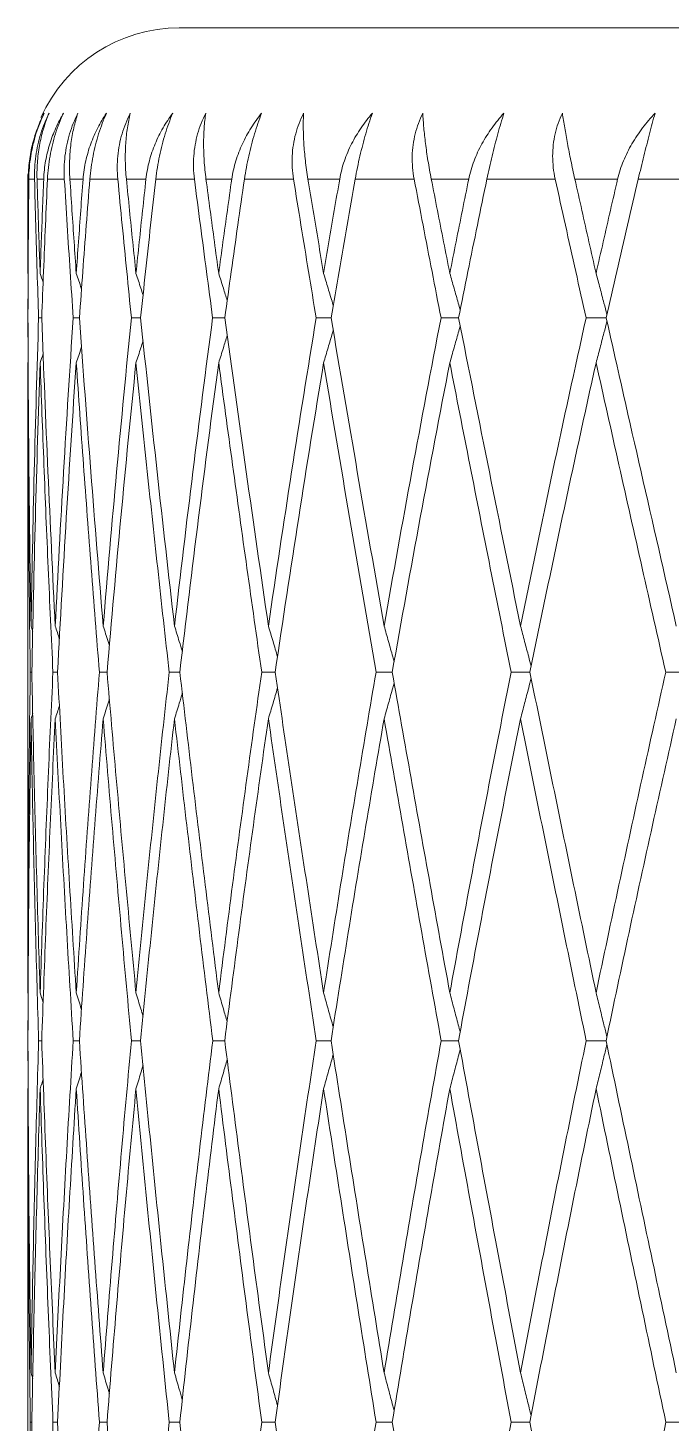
# Model space of a CAD drawing. Extents: x 1661 to 2451, y 0 to 579.
# Drawn here: x 1873.1 to 1877.35, y 461.54 to 470.76 of the extents above; entities that cross this region are included whole.
import ezdxf

# ---------------------------------------------------------------- set-up
doc = ezdxf.new("R2010")
doc.units = 0
doc.header["$LTSCALE"] = 10
doc.header["$MEASUREMENT"] = 0
doc.layers.add('2', color=7, linetype='CONTINUOUS', true_color=0xffffff)

msp = doc.modelspace()

# ---------------------------------------------------------------- linework, layer by layer
at = {"layer": '2', "color": 7, "linetype": 'Continuous', "lineweight": 18}
for p, q in [((1906.0954, 470.7637), (1874.0954, 470.7637)), ((1873.0954, 469.7637), (1873.0954, 469.1814)), ((1873.0954, 469.1402), (1873.0954, 469.1814)), ((1873.0972, 469.1351), (1873.0954, 469.1402)), ((1873.0954, 468.5483), (1873.0974, 468.554)), ((1873.0954, 468.5066), (1873.0954, 464.4258)), ((1873.0954, 464.4258), (1873.0954, 464.3812)), ((1873.0954, 464.3812), (1873.0978, 464.3737)), ((1873.0978, 463.7541), (1873.0954, 463.7467)), ((1873.0954, 463.7018), (1873.0954, 459.3188))]:
    msp.add_line(p, q, dxfattribs=at)
at = {"layer": '2', "color": 7, "linetype": 'Continuous', "lineweight": 13}
for p, q in [((1873.1015, 469.7637), (1873.1392, 469.7637)), ((1873.2246, 469.7637), (1873.3362, 469.7637)), ((1873.5053, 469.7637), (1873.6897, 469.7637)), ((1873.941, 469.7637), (1874.1964, 469.7637)), ((1874.5276, 469.7637), (1874.8517, 469.7637)), ((1875.2596, 469.7637), (1875.6494, 469.7637)), ((1876.1302, 469.7637), (1876.582, 469.7637)), ((1877.1313, 469.7637), (1877.6409, 469.7637))]:
    msp.add_line(p, q, dxfattribs=at)
at = {"layer": '2', "color": 7, "linetype": 'Continuous', "lineweight": 18}
for start, end in [(90, 156.00657), (177.88779, 180)]:
    msp.add_arc((1874.0954, 469.7637), 1, start, end, dxfattribs=at)
for points, knots in [([(1873.0971, 469.7637), (1873.0974, 469.8051), (1873.1002, 469.8452), (1873.1102, 469.9228), (1873.1175, 469.9605), (1873.1314, 470.0153), (1873.1365, 470.0333), (1873.1476, 470.0685), (1873.1536, 470.0857), (1873.1727, 470.1363), (1873.1871, 470.1686), (1873.203, 470.1996)], [0, 0, 0, 0, 0.25, 0.25, 0.5, 0.5, 0.625, 0.625, 0.75, 0.75, 1, 1, 1, 1]), ([(1873.2353, 470.1996), (1873.2221, 470.1685), (1873.2104, 470.1363), (1873.19, 470.0693), (1873.1813, 470.0346), (1873.1674, 469.9622), (1873.1621, 469.9245), (1873.1556, 469.8457), (1873.1545, 469.8052), (1873.1558, 469.7637)], [0, 0, 0, 0, 0.25, 0.25, 0.5, 0.5, 0.75, 0.75, 1, 1, 1, 1]), ([(1873.1998, 469.7637), (1873.2014, 469.8051), (1873.2059, 469.8452), (1873.2196, 469.9228), (1873.2288, 469.9605), (1873.2459, 470.0153), (1873.2521, 470.0333), (1873.2655, 470.0685), (1873.2726, 470.0857), (1873.2953, 470.1363), (1873.3121, 470.1686), (1873.3304, 470.1996)], [0, 0, 0, 0, 0.25, 0.25, 0.5, 0.5, 0.625, 0.625, 0.75, 0.75, 1, 1, 1, 1]), ([(1873.426, 470.1996), (1873.4156, 470.1685), (1873.4066, 470.1363), (1873.3912, 470.0693), (1873.385, 470.0346), (1873.3755, 469.9622), (1873.3724, 469.9245), (1873.3698, 469.8457), (1873.3704, 469.8052), (1873.3731, 469.7637)], [0, 0, 0, 0, 0.25, 0.25, 0.5, 0.5, 0.75, 0.75, 1, 1, 1, 1]), ([(1873.4602, 469.7637), (1873.4633, 469.8051), (1873.4694, 469.8452), (1873.4866, 469.9228), (1873.4977, 469.9605), (1873.5178, 470.0153), (1873.5251, 470.0333), (1873.5405, 470.0685), (1873.5488, 470.0857), (1873.5747, 470.1363), (1873.5938, 470.1686), (1873.6145, 470.1996)], [0, 0, 0, 0, 0.25, 0.25, 0.5, 0.5, 0.625, 0.625, 0.75, 0.75, 1, 1, 1, 1]), ([(1873.7724, 470.1996), (1873.7649, 470.1685), (1873.7586, 470.1363), (1873.7485, 470.0693), (1873.7447, 470.0346), (1873.7399, 469.9622), (1873.7389, 469.9245), (1873.7402, 469.8457), (1873.7425, 469.8052), (1873.7466, 469.7637)], [0, 0, 0, 0, 0.25, 0.25, 0.5, 0.5, 0.75, 0.75, 1, 1, 1, 1]), ([(1873.8761, 469.7637), (1873.8806, 469.8051), (1873.8882, 469.8452), (1873.9088, 469.9228), (1873.9217, 469.9605), (1873.9446, 470.0153), (1873.9528, 470.0333), (1873.9703, 470.0685), (1873.9795, 470.0857), (1874.0085, 470.1363), (1874.0297, 470.1686), (1874.0526, 470.1996)], [0, 0, 0, 0, 0.25, 0.25, 0.5, 0.5, 0.625, 0.625, 0.75, 0.75, 1, 1, 1, 1]), ([(1874.2713, 470.1996), (1874.2668, 470.1685), (1874.2633, 470.1363), (1874.2585, 470.0693), (1874.2572, 470.0346), (1874.2571, 469.9622), (1874.2582, 469.9245), (1874.2633, 469.8457), (1874.2673, 469.8052), (1874.2728, 469.7637)], [0, 0, 0, 0, 0.25, 0.25, 0.5, 0.5, 0.75, 0.75, 1, 1, 1, 1]), ([(1874.4434, 469.7637), (1874.4493, 469.8051), (1874.4585, 469.8452), (1874.4822, 469.9228), (1874.4967, 469.9605), (1874.5223, 470.0153), (1874.5314, 470.0333), (1874.5507, 470.0685), (1874.5608, 470.0857), (1874.5926, 470.1363), (1874.6157, 470.1686), (1874.6405, 470.1996)], [0, 0, 0, 0, 0.25, 0.25, 0.5, 0.5, 0.625, 0.625, 0.75, 0.75, 1, 1, 1, 1]), ([(1874.918, 470.1996), (1874.9165, 470.1685), (1874.9159, 470.1363), (1874.9165, 470.0693), (1874.9177, 470.0346), (1874.9222, 469.9622), (1874.9255, 469.9245), (1874.9344, 469.8457), (1874.94, 469.8052), (1874.9469, 469.7637)], [0, 0, 0, 0, 0.25, 0.25, 0.5, 0.5, 0.75, 0.75, 1, 1, 1, 1]), ([(1875.157, 469.7637), (1875.1643, 469.8051), (1875.1748, 469.8452), (1875.2014, 469.9228), (1875.2175, 469.9605), (1875.2454, 470.0153), (1875.2554, 470.0333), (1875.2763, 470.0685), (1875.2872, 470.0857), (1875.3215, 470.1363), (1875.3463, 470.1686), (1875.3729, 470.1996)], [0, 0, 0, 0, 0.25, 0.25, 0.5, 0.5, 0.625, 0.625, 0.75, 0.75, 1, 1, 1, 1]), ([(1875.7065, 470.1996), (1875.708, 470.1685), (1875.7103, 470.1363), (1875.7162, 470.0693), (1875.72, 470.0346), (1875.7291, 469.9622), (1875.7344, 469.9245), (1875.7471, 469.8457), (1875.7543, 469.8052), (1875.7625, 469.7637)], [0, 0, 0, 0, 0.25, 0.25, 0.5, 0.5, 0.75, 0.75, 1, 1, 1, 1]), ([(1876.0102, 469.7637), (1876.0187, 469.8051), (1876.0305, 469.8452), (1876.0598, 469.9228), (1876.0773, 469.9605), (1876.1073, 470.0153), (1876.118, 470.0333), (1876.1403, 470.0685), (1876.152, 470.0857), (1876.1885, 470.1363), (1876.2147, 470.1686), (1876.2427, 470.1996)], [0, 0, 0, 0, 0.25, 0.25, 0.5, 0.5, 0.625, 0.625, 0.75, 0.75, 1, 1, 1, 1]), ([(1876.6294, 470.1996), (1876.634, 470.1685), (1876.6391, 470.1363), (1876.6503, 470.0693), (1876.6565, 470.0346), (1876.6702, 469.9622), (1876.6776, 469.9245), (1876.6939, 469.8457), (1876.7026, 469.8052), (1876.7119, 469.7637)], [0, 0, 0, 0, 0.25, 0.25, 0.5, 0.5, 0.75, 0.75, 1, 1, 1, 1]), ([(1876.9949, 469.7637), (1877.0046, 469.8051), (1877.0176, 469.8452), (1877.0493, 469.9228), (1877.068, 469.9605), (1877.0999, 470.0153), (1877.1112, 470.0333), (1877.1347, 470.0685), (1877.147, 470.0857), (1877.1853, 470.1363), (1877.2128, 470.1686), (1877.242, 470.1996)], [0, 0, 0, 0, 0.25, 0.25, 0.5, 0.5, 0.625, 0.625, 0.75, 0.75, 1, 1, 1, 1]), ([(1873.4501, 469.0359), (1873.4494, 469.0379), (1873.4378, 469.0727), (1873.4262, 469.1075), (1873.4152, 469.1402)], [0, 0, 0, 0, 0.057798, 1, 1, 1, 1]), ([(1873.8569, 468.9962), (1873.8519, 469.0114), (1873.8363, 469.0595), (1873.8206, 469.1075), (1873.8099, 469.1402)], [0, 0, 0, 0, 0.317638, 1, 1, 1, 1]), ([(1874.4134, 468.9604), (1874.4048, 468.9876), (1874.386, 469.0476), (1874.3671, 469.1075), (1874.3568, 469.1402)], [0, 0, 0, 0, 0.453077, 1, 1, 1, 1]), ([(1875.1145, 468.9277), (1875.113, 468.933), (1875.1016, 468.9711), (1875.0803, 469.042), (1875.0606, 469.1075), (1875.0506, 469.1402)], [0, 0, 0, 0, 0.074414, 0.537207, 1, 1, 1, 1]), ([(1875.9541, 468.897), (1875.9497, 468.9125), (1875.9361, 468.9609), (1875.9131, 469.042), (1875.8944, 469.1075), (1875.8851, 469.1402)], [0, 0, 0, 0, 0.190876, 0.595438, 1, 1, 1, 1]), ([(1876.9242, 468.8677), (1876.9176, 468.893), (1876.9024, 468.9511), (1876.8784, 469.042), (1876.861, 469.1075), (1876.8523, 469.1402)], [0, 0, 0, 0, 0.277669, 0.638834, 1, 1, 1, 1]), ([(1873.395, 468.8449), (1873.4082, 468.8449), (1873.4218, 468.8449), (1873.4355, 468.8449), (1873.436, 468.8449)], [0, 0, 0, 0, 0.964, 1, 1, 1, 1]), ([(1873.7798, 468.8449), (1873.7938, 468.8449), (1873.8141, 468.8449), (1873.8344, 468.8449), (1873.8406, 468.8449)], [0, 0, 0, 0, 0.690441, 1, 1, 1, 1]), ([(1874.317, 468.8449), (1874.3317, 468.8449), (1874.3584, 468.8449), (1874.3851, 468.8449), (1874.3971, 468.8449)], [0, 0, 0, 0, 0.550779, 1, 1, 1, 1]), ([(1875.0016, 468.8449), (1875.0169, 468.8449), (1875.0475, 468.8449), (1875.0804, 468.8449), (1875.098, 468.8449), (1875.1003, 468.8449)], [0, 0, 0, 0, 0.46471, 0.929419, 1, 1, 1, 1]), ([(1875.8272, 468.8449), (1875.8429, 468.8449), (1875.8744, 468.8449), (1875.9132, 468.8449), (1875.9362, 468.8449), (1875.9436, 468.8449)], [0, 0, 0, 0, 0.40543, 0.81086, 1, 1, 1, 1]), ([(1876.7861, 468.8449), (1876.8021, 468.8449), (1876.8342, 468.8449), (1876.8785, 468.8449), (1876.9067, 468.8449), (1876.919, 468.8449)], [0, 0, 0, 0, 0.361406, 0.722811, 1, 1, 1, 1]), ([(1876.9242, 468.8219), (1876.9176, 468.7966), (1876.9024, 468.7385), (1876.8784, 468.6473), (1876.861, 468.5813), (1876.8523, 468.5483)], [0, 0, 0, 0, 0.277266, 0.638633, 1, 1, 1, 1]), ([(1874.4133, 468.7288), (1874.4048, 468.7017), (1874.386, 468.6415), (1874.3671, 468.5813), (1874.3568, 468.5483)], [0, 0, 0, 0, 0.45215, 1, 1, 1, 1]), ([(1875.1144, 468.7617), (1875.1129, 468.7565), (1875.1015, 468.7184), (1875.0803, 468.6473), (1875.0606, 468.5813), (1875.0507, 468.5483)], [0, 0, 0, 0, 0.073008, 0.536504, 1, 1, 1, 1]), ([(1875.954, 468.7925), (1875.9497, 468.777), (1875.9361, 468.7286), (1875.9131, 468.6473), (1875.8944, 468.5813), (1875.8851, 468.5483)], [0, 0, 0, 0, 0.189987, 0.594993, 1, 1, 1, 1]), ([(1873.45, 468.6533), (1873.4494, 468.6512), (1873.4378, 468.6163), (1873.4262, 468.5813), (1873.4152, 468.5483)], [0, 0, 0, 0, 0.057336, 1, 1, 1, 1]), ([(1873.8568, 468.6931), (1873.8519, 468.6778), (1873.8363, 468.6296), (1873.8206, 468.5813), (1873.8099, 468.5483)], [0, 0, 0, 0, 0.316701, 1, 1, 1, 1]), ([(1873.6345, 466.6782), (1873.6316, 466.6873), (1873.6179, 466.7304), (1873.6041, 466.7735), (1873.5933, 466.8074)], [0, 0, 0, 0, 0.211423, 1, 1, 1, 1]), ([(1874.1166, 466.6394), (1874.1098, 466.6614), (1874.0925, 466.7175), (1874.0751, 466.7735), (1874.0646, 466.8074)], [0, 0, 0, 0, 0.393456, 1, 1, 1, 1]), ([(1874.7461, 466.6041), (1874.7361, 466.638), (1874.716, 466.7058), (1874.6958, 466.7735), (1874.6857, 466.8074)], [0, 0, 0, 0, 0.498429, 1, 1, 1, 1]), ([(1875.5173, 466.5714), (1875.5143, 466.5821), (1875.5018, 466.6269), (1875.4796, 466.7056), (1875.4604, 466.7735), (1875.4508, 466.8074)], [0, 0, 0, 0, 0.135445, 0.567722, 1, 1, 1, 1]), ([(1876.4232, 466.5405), (1876.4177, 466.5615), (1876.4032, 466.6166), (1876.3797, 466.7056), (1876.3617, 466.7735), (1876.3526, 466.8074)], [0, 0, 0, 0, 0.235391, 0.617696, 1, 1, 1, 1]), ([(1873.5682, 466.5012), (1873.5818, 466.5012), (1873.5987, 466.5012), (1873.6156, 466.5012), (1873.6189, 466.5012)], [0, 0, 0, 0, 0.803268, 1, 1, 1, 1]), ([(1874.1, 466.5012), (1874.091, 466.5012), (1874.0676, 466.5012), (1874.0442, 466.5012), (1874.0298, 466.5012)], [0, 0, 0, 0, 0.387008, 1, 1, 1, 1]), ([(1874.6414, 466.5012), (1874.6564, 466.5012), (1874.6862, 466.5012), (1874.7158, 466.5012), (1874.7305, 466.5012)], [0, 0, 0, 0, 0.504896, 1, 1, 1, 1]), ([(1875.5046, 466.5012), (1875.4999, 466.5012), (1875.4797, 466.5012), (1875.444, 466.5012), (1875.413, 466.5012), (1875.3975, 466.5012)], [0, 0, 0, 0, 0.132119, 0.56606, 1, 1, 1, 1]), ([(1875.5172, 466.4305), (1875.5142, 466.4199), (1875.5017, 466.3752), (1875.4796, 466.2963), (1875.4604, 466.2279), (1875.4508, 466.1937)], [0, 0, 0, 0, 0.133952, 0.566976, 1, 1, 1, 1]), ([(1876.2908, 466.5012), (1876.3067, 466.5012), (1876.3384, 466.5012), (1876.3798, 466.5012), (1876.4053, 466.5012), (1876.415, 466.5012)], [0, 0, 0, 0, 0.383024, 0.766047, 1, 1, 1, 1]), ([(1876.3526, 466.1937), (1876.3617, 466.2279), (1876.3797, 466.2963), (1876.4032, 466.3856), (1876.4176, 466.4407), (1876.4231, 466.4616)], [0, 0, 0, 0, 0.382689, 0.765377, 1, 1, 1, 1]), ([(1877.4531, 466.5012), (1877.4386, 466.5012), (1877.408, 466.5012), (1877.3613, 466.5012), (1877.3292, 466.5012), (1877.3131, 466.5012)], [0, 0, 0, 0, 0.311839, 0.65592, 1, 1, 1, 1]), ([(1873.5933, 466.1937), (1873.6041, 466.2279), (1873.6179, 466.2713), (1873.6316, 466.3147), (1873.6345, 466.3239)], [0, 0, 0, 0, 0.788286, 1, 1, 1, 1]), ([(1874.1165, 466.3624), (1874.1097, 466.3404), (1874.0925, 466.2842), (1874.0752, 466.2279), (1874.0646, 466.1937)], [0, 0, 0, 0, 0.3919, 1, 1, 1, 1]), ([(1874.6857, 466.1937), (1874.6958, 466.2279), (1874.716, 466.296), (1874.736, 466.364), (1874.746, 466.3978)], [0, 0, 0, 0, 0.502541, 1, 1, 1, 1]), ([(1873.4502, 464.2689), (1873.4495, 464.2712), (1873.4378, 464.3087), (1873.4262, 464.3461), (1873.4152, 464.3812)], [0, 0, 0, 0, 0.061861, 1, 1, 1, 1]), ([(1873.8099, 464.3812), (1873.8206, 464.3461), (1873.8362, 464.2948), (1873.8518, 464.2434), (1873.8567, 464.2271)], [0, 0, 0, 0, 0.684067, 1, 1, 1, 1]), ([(1874.4132, 464.1888), (1874.4047, 464.2179), (1874.386, 464.282), (1874.3671, 464.3461), (1874.3568, 464.3812)], [0, 0, 0, 0, 0.451965, 1, 1, 1, 1]), ([(1875.0506, 464.3812), (1875.0605, 464.3461), (1875.0803, 464.2759), (1875.1015, 464.2002), (1875.1128, 464.1596), (1875.1142, 464.1543)], [0, 0, 0, 0, 0.464789, 0.929579, 1, 1, 1, 1]), ([(1875.9538, 464.1214), (1875.9495, 464.1377), (1875.936, 464.1893), (1875.9131, 464.2759), (1875.8944, 464.3461), (1875.8851, 464.3812)], [0, 0, 0, 0, 0.187875, 0.593937, 1, 1, 1, 1]), ([(1876.8523, 464.3812), (1876.861, 464.3461), (1876.8784, 464.2759), (1876.9022, 464.1789), (1876.9174, 464.117), (1876.9239, 464.0903)], [0, 0, 0, 0, 0.362707, 0.725413, 1, 1, 1, 1]), ([(1873.4358, 464.0645), (1873.4354, 464.0645), (1873.4219, 464.0645), (1873.4083, 464.0645), (1873.3952, 464.0645)], [0, 0, 0, 0, 0.029292, 1, 1, 1, 1]), ([(1873.7801, 464.0645), (1873.794, 464.0645), (1873.8141, 464.0645), (1873.8342, 464.0645), (1873.8404, 464.0645)], [0, 0, 0, 0, 0.694894, 1, 1, 1, 1]), ([(1874.3968, 464.0645), (1874.385, 464.0645), (1874.3585, 464.0645), (1874.332, 464.0645), (1874.3173, 464.0645)], [0, 0, 0, 0, 0.445913, 1, 1, 1, 1]), ([(1875.002, 464.0645), (1875.0173, 464.0645), (1875.0477, 464.0645), (1875.0804, 464.0645), (1875.0977, 464.0645), (1875.0999, 464.0645)], [0, 0, 0, 0, 0.467293, 0.934586, 1, 1, 1, 1]), ([(1875.943, 464.0645), (1875.9359, 464.0645), (1875.9132, 464.0645), (1875.8747, 464.0645), (1875.8434, 464.0645), (1875.8277, 464.0645)], [0, 0, 0, 0, 0.18494, 0.59247, 1, 1, 1, 1]), ([(1876.7866, 464.0645), (1876.8026, 464.0645), (1876.8345, 464.0645), (1876.8784, 464.0645), (1876.9064, 464.0645), (1876.9184, 464.0645)], [0, 0, 0, 0, 0.363134, 0.726267, 1, 1, 1, 1]), ([(1876.8523, 463.7467), (1876.861, 463.7821), (1876.8784, 463.8528), (1876.9023, 463.9501), (1876.9174, 464.012), (1876.9239, 464.0387)], [0, 0, 0, 0, 0.36296, 0.725919, 1, 1, 1, 1]), ([(1874.413, 463.9394), (1874.4046, 463.9105), (1874.3859, 463.8464), (1874.3671, 463.7821), (1874.3568, 463.7467)], [0, 0, 0, 0, 0.449703, 1, 1, 1, 1]), ([(1875.0506, 463.7467), (1875.0606, 463.7821), (1875.0803, 463.8528), (1875.1015, 463.9287), (1875.1127, 463.9691), (1875.1141, 463.9743)], [0, 0, 0, 0, 0.465733, 0.931465, 1, 1, 1, 1]), ([(1875.9537, 464.0072), (1875.9494, 463.9911), (1875.936, 463.9396), (1875.9131, 463.8528), (1875.8944, 463.7821), (1875.8851, 463.7467)], [0, 0, 0, 0, 0.186263, 0.593131, 1, 1, 1, 1]), ([(1873.45, 463.8591), (1873.4494, 463.857), (1873.4378, 463.8196), (1873.4262, 463.7821), (1873.4152, 463.7467)], [0, 0, 0, 0, 0.055919, 1, 1, 1, 1]), ([(1873.8099, 463.7467), (1873.8206, 463.7821), (1873.8362, 463.8337), (1873.8518, 463.8852), (1873.8567, 463.9014)], [0, 0, 0, 0, 0.685806, 1, 1, 1, 1]), ([(1873.5933, 461.8672), (1873.6041, 461.831), (1873.6179, 461.7851), (1873.6316, 461.7391), (1873.6345, 461.7293)], [0, 0, 0, 0, 0.78808, 1, 1, 1, 1]), ([(1874.0646, 461.8672), (1874.0751, 461.831), (1874.0924, 461.7716), (1874.1096, 461.7121), (1874.1164, 461.6888)], [0, 0, 0, 0, 0.609246, 1, 1, 1, 1]), ([(1874.6857, 461.8672), (1874.6958, 461.831), (1874.7159, 461.7591), (1874.736, 461.687), (1874.7459, 461.6511)], [0, 0, 0, 0, 0.503181, 1, 1, 1, 1]), ([(1875.4508, 461.8672), (1875.4604, 461.831), (1875.4796, 461.7586), (1875.5017, 461.6751), (1875.5141, 461.6277), (1875.517, 461.6167)], [0, 0, 0, 0, 0.434073, 0.868145, 1, 1, 1, 1]), ([(1876.3526, 461.8672), (1876.3617, 461.831), (1876.3797, 461.7586), (1876.4031, 461.6641), (1876.4175, 461.6057), (1876.4229, 461.5837)], [0, 0, 0, 0, 0.383665, 0.767331, 1, 1, 1, 1]), ([(1873.6187, 461.5407), (1873.6155, 461.5407), (1873.5987, 461.5407), (1873.582, 461.5407), (1873.5684, 461.5407)], [0, 0, 0, 0, 0.192198, 1, 1, 1, 1]), ([(1874.03, 461.5407), (1874.0444, 461.5407), (1874.0676, 461.5407), (1874.0909, 461.5407), (1874.0998, 461.5407)], [0, 0, 0, 0, 0.61625, 1, 1, 1, 1]), ([(1874.7302, 461.5407), (1874.7157, 461.5407), (1874.6862, 461.5407), (1874.6567, 461.5407), (1874.6418, 461.5407)], [0, 0, 0, 0, 0.49274, 1, 1, 1, 1]), ([(1875.3978, 461.5407), (1875.4133, 461.5407), (1875.4442, 461.5407), (1875.4797, 461.5407), (1875.4997, 461.5407), (1875.5042, 461.5407)], [0, 0, 0, 0, 0.435821, 0.871641, 1, 1, 1, 1]), ([(1876.4145, 461.5407), (1876.4051, 461.5407), (1876.3798, 461.5407), (1876.3387, 461.5407), (1876.307, 461.5407), (1876.2912, 461.5407)], [0, 0, 0, 0, 0.230887, 0.615443, 1, 1, 1, 1])]:
    msp.add_open_spline(points, degree=3, knots=knots, dxfattribs=at)
for points in [[(1873.203, 470.1996), (1873.1819, 470.1557), (1873.1456, 470.064), (1873.1108, 469.9171), (1873.102, 469.8151), (1873.1015, 469.7637)], [(1873.1392, 469.7637), (1873.1379, 469.8151), (1873.1438, 469.9172), (1873.1769, 470.064), (1873.2136, 470.1557), (1873.2353, 470.1996)], [(1873.3304, 470.1996), (1873.3102, 470.1557), (1873.2747, 470.064), (1873.2384, 469.9171), (1873.2269, 469.8151), (1873.2246, 469.7637)], [(1873.3362, 469.7637), (1873.333, 469.8151), (1873.3361, 469.9172), (1873.3671, 470.064), (1873.4039, 470.1557), (1873.426, 470.1996)], [(1873.6145, 470.1996), (1873.5953, 470.1557), (1873.5608, 470.064), (1873.5235, 469.9171), (1873.5094, 469.8151), (1873.5053, 469.7637)], [(1873.6897, 469.7637), (1873.6847, 469.8151), (1873.6849, 469.9172), (1873.7136, 470.064), (1873.7501, 470.1557), (1873.7724, 470.1996)], [(1874.0526, 470.1996), (1874.0345, 470.1557), (1874.0015, 470.064), (1873.9634, 469.9171), (1873.9468, 469.8151), (1873.941, 469.7637)], [(1874.1964, 469.7637), (1874.1898, 469.8151), (1874.1871, 469.9172), (1874.2131, 470.064), (1874.249, 470.1557), (1874.2713, 470.1996)], [(1874.6405, 470.1996), (1874.6238, 470.1557), (1874.5925, 470.064), (1874.554, 469.9171), (1874.5351, 469.8151), (1874.5276, 469.7637)], [(1874.8517, 469.7637), (1874.8434, 469.8151), (1874.8378, 469.9172), (1874.861, 470.064), (1874.896, 470.1557), (1874.918, 470.1996)], [(1875.3729, 470.1996), (1875.3576, 470.1557), (1875.3283, 470.064), (1875.2898, 469.9171), (1875.2687, 469.8151), (1875.2596, 469.7637)], [(1875.6494, 469.7637), (1875.6395, 469.8151), (1875.6311, 469.9172), (1875.6512, 470.064), (1875.6849, 470.1557), (1875.7065, 470.1996)], [(1876.2427, 470.1996), (1876.2291, 470.1557), (1876.2021, 470.064), (1876.164, 469.9171), (1876.1409, 469.8151), (1876.1302, 469.7637)], [(1876.582, 469.7637), (1876.5706, 469.8151), (1876.5595, 469.9172), (1876.5763, 470.064), (1876.6085, 470.1557), (1876.6294, 470.1996)], [(1877.242, 470.1996), (1877.2301, 470.1557), (1877.2057, 470.064), (1877.1682, 469.9171), (1877.1434, 469.8151), (1877.1313, 469.7637)], [(1873.0954, 469.1402), (1873.0955, 469.2098), (1873.0956, 469.3488), (1873.0962, 469.5566), (1873.0968, 469.6947), (1873.0971, 469.7637)], [(1873.0959, 468.8449), (1873.0961, 468.9477), (1873.0969, 469.1528), (1873.0988, 469.4591), (1873.1005, 469.6623), (1873.1015, 469.7637)], [(1873.1663, 468.8449), (1873.1629, 468.9477), (1873.1564, 469.1528), (1873.1474, 469.4591), (1873.1419, 469.6623), (1873.1392, 469.7637)], [(1873.1763, 469.1402), (1873.1738, 469.2098), (1873.1691, 469.3488), (1873.1622, 469.5566), (1873.1579, 469.6947), (1873.1558, 469.7637)], [(1873.1763, 469.1402), (1873.1787, 469.2098), (1873.1837, 469.3488), (1873.1915, 469.5566), (1873.197, 469.6947), (1873.1998, 469.7637)], [(1873.1869, 468.8449), (1873.1908, 468.9477), (1873.1986, 469.1528), (1873.2112, 469.4591), (1873.22, 469.6623), (1873.2246, 469.7637)], [(1873.395, 468.8449), (1873.3882, 468.9477), (1873.3746, 469.1528), (1873.355, 469.4591), (1873.3424, 469.6623), (1873.3362, 469.7637)], [(1873.4152, 469.1402), (1873.4103, 469.2098), (1873.4008, 469.3488), (1873.3867, 469.5566), (1873.3776, 469.6947), (1873.3731, 469.7637)], [(1873.4152, 469.1402), (1873.42, 469.2098), (1873.4298, 469.3488), (1873.4448, 469.5566), (1873.455, 469.6947), (1873.4602, 469.7637)], [(1873.436, 468.8449), (1873.4433, 468.9477), (1873.4582, 469.1528), (1873.4813, 469.4591), (1873.4972, 469.6623), (1873.5053, 469.7637)], [(1873.7798, 468.8449), (1873.7695, 468.9477), (1873.749, 469.1528), (1873.7189, 469.4591), (1873.6993, 469.6623), (1873.6897, 469.7637)], [(1873.8099, 469.1402), (1873.8027, 469.2098), (1873.7884, 469.3488), (1873.7673, 469.5566), (1873.7535, 469.6947), (1873.7466, 469.7637)], [(1873.8099, 469.1402), (1873.8171, 469.2098), (1873.8316, 469.3488), (1873.8536, 469.5566), (1873.8685, 469.6947), (1873.8761, 469.7637)], [(1873.8406, 468.8449), (1873.8514, 468.9477), (1873.8732, 469.1528), (1873.9067, 469.4591), (1873.9294, 469.6623), (1873.941, 469.7637)], [(1874.317, 468.8449), (1874.3033, 468.9477), (1874.2761, 469.1528), (1874.2359, 469.4591), (1874.2095, 469.6623), (1874.1964, 469.7637)], [(1874.3568, 469.1402), (1874.3473, 469.2098), (1874.3285, 469.3488), (1874.3005, 469.5566), (1874.282, 469.6947), (1874.2728, 469.7637)], [(1874.3568, 469.1402), (1874.3662, 469.2098), (1874.3853, 469.3488), (1874.4142, 469.5566), (1874.4336, 469.6947), (1874.4434, 469.7637)], [(1874.3971, 468.8449), (1874.4113, 468.9477), (1874.4398, 469.1528), (1874.4832, 469.4591), (1874.5127, 469.6623), (1874.5276, 469.7637)], [(1875.0016, 468.8449), (1874.9846, 468.9477), (1874.9509, 469.1528), (1874.901, 469.4591), (1874.8681, 469.6623), (1874.8517, 469.7637)], [(1875.0506, 469.1402), (1875.039, 469.2098), (1875.0158, 469.3488), (1874.9812, 469.5566), (1874.9583, 469.6947), (1874.9469, 469.7637)], [(1875.0506, 469.1402), (1875.0623, 469.2098), (1875.0857, 469.3488), (1875.1212, 469.5566), (1875.1451, 469.6947), (1875.157, 469.7637)], [(1875.1003, 468.8449), (1875.1176, 468.9477), (1875.1526, 469.1528), (1875.2057, 469.4591), (1875.2415, 469.6623), (1875.2596, 469.7637)], [(1875.8272, 468.8449), (1875.8072, 468.9477), (1875.7673, 469.1528), (1875.708, 469.4591), (1875.6689, 469.6623), (1875.6494, 469.7637)], [(1875.8851, 469.1402), (1875.8713, 469.2098), (1875.8439, 469.3488), (1875.8031, 469.5566), (1875.776, 469.6947), (1875.7625, 469.7637)], [(1875.8851, 469.1402), (1875.8988, 469.2098), (1875.9264, 469.3488), (1875.9681, 469.5566), (1875.9961, 469.6947), (1876.0102, 469.7637)], [(1875.9435, 468.8449), (1875.9639, 468.9477), (1876.005, 469.1528), (1876.0672, 469.4591), (1876.1091, 469.6623), (1876.1302, 469.7637)], [(1876.7861, 468.8449), (1876.7632, 468.9477), (1876.7175, 469.1528), (1876.6495, 469.4591), (1876.6045, 469.6623), (1876.582, 469.7637)], [(1876.8523, 469.1402), (1876.8366, 469.2098), (1876.8052, 469.3488), (1876.7585, 469.5566), (1876.7274, 469.6947), (1876.7119, 469.7637)], [(1876.8523, 469.1402), (1876.868, 469.2098), (1876.8995, 469.3488), (1876.947, 469.5566), (1876.9789, 469.6947), (1876.9949, 469.7637)], [(1876.919, 468.8449), (1876.9423, 468.9477), (1876.989, 469.1528), (1877.0598, 469.4591), (1877.1074, 469.6623), (1877.1313, 469.7637)], [(1873.0957, 468.8449), (1873.0959, 468.9422), (1873.0962, 469.0393), (1873.0966, 469.1363)], [(1873.1963, 469.0814), (1873.1896, 469.101), (1873.183, 469.1206), (1873.1763, 469.1402)], [(1873.0966, 468.5531), (1873.0962, 468.6504), (1873.0959, 468.7476), (1873.0957, 468.8449)], [(1873.116, 466.8074), (1873.1045, 467.4879), (1873.0976, 468.1671), (1873.0959, 468.8449)], [(1873.116, 466.8074), (1873.1276, 467.4879), (1873.1442, 468.1671), (1873.1663, 468.8449)], [(1873.1663, 468.8449), (1873.1732, 468.8449), (1873.1801, 468.8449), (1873.1869, 468.8449)], [(1873.2761, 466.8074), (1873.2419, 467.4879), (1873.2121, 468.1671), (1873.1869, 468.8449)], [(1873.2761, 466.8074), (1873.3102, 467.4879), (1873.3497, 468.1671), (1873.395, 468.8449)], [(1873.5933, 466.8074), (1873.5368, 467.4879), (1873.4843, 468.1671), (1873.436, 468.8449)], [(1873.5933, 466.8074), (1873.6497, 467.4879), (1873.7117, 468.1671), (1873.7798, 468.8449)], [(1874.0646, 466.8074), (1873.9864, 467.4879), (1873.9116, 468.1671), (1873.8406, 468.8449)], [(1874.0646, 466.8074), (1874.1428, 467.4879), (1874.2267, 468.1671), (1874.317, 468.8449)], [(1874.6857, 466.8074), (1874.5865, 467.4879), (1874.4902, 468.1671), (1874.3971, 468.8449)], [(1874.6857, 466.8074), (1874.7849, 467.4879), (1874.89, 468.1671), (1875.0016, 468.8449)], [(1875.4508, 466.8074), (1875.3314, 467.4879), (1875.2145, 468.1671), (1875.1003, 468.8449)], [(1875.4508, 466.8074), (1875.5701, 467.4879), (1875.6953, 468.1671), (1875.8272, 468.8449)], [(1876.3526, 466.8074), (1876.2143, 467.4879), (1876.0779, 468.1671), (1875.9435, 468.8449)], [(1876.3526, 466.8074), (1876.4909, 467.4879), (1876.6352, 468.1671), (1876.7861, 468.8449)], [(1877.3829, 466.8074), (1877.2269, 467.4879), (1877.0722, 468.1671), (1876.919, 468.8449)], [(1873.0954, 468.5066), (1873.0954, 468.5205), (1873.0954, 468.5344), (1873.0954, 468.5483)], [(1873.0954, 468.5483), (1873.0955, 468.3242), (1873.0968, 467.8739), (1873.102, 467.1915), (1873.1077, 466.732), (1873.1112, 466.5012)], [(1873.1763, 468.5483), (1873.1526, 467.8672), (1873.1346, 467.1848), (1873.1215, 466.5012)], [(1873.1963, 468.6077), (1873.1897, 468.5879), (1873.183, 468.5681), (1873.1763, 468.5483)], [(1873.1763, 468.5483), (1873.1841, 468.3242), (1873.2007, 467.8739), (1873.229, 467.1915), (1873.25, 466.732), (1873.2611, 466.5012)], [(1873.4152, 468.5483), (1873.3683, 467.8672), (1873.3274, 467.1848), (1873.2917, 466.5012)], [(1873.5682, 466.5012), (1873.5496, 466.732), (1873.5135, 467.1915), (1873.4625, 467.8739), (1873.4306, 468.3242), (1873.4152, 468.5483)], [(1873.8099, 468.5483), (1873.7403, 467.8672), (1873.6768, 467.1848), (1873.6189, 466.5012)], [(1873.8099, 468.5483), (1873.8328, 468.3242), (1873.8796, 467.8739), (1873.9529, 467.1915), (1874.0038, 466.732), (1874.0298, 466.5012)], [(1874.3568, 468.5483), (1874.265, 467.8672), (1874.1796, 467.1848), (1874.1, 466.5012)], [(1874.6414, 466.5012), (1874.6084, 466.732), (1874.5432, 467.1915), (1874.4482, 467.8739), (1874.3869, 468.3242), (1874.3568, 468.5483)], [(1875.0506, 468.5483), (1874.9377, 467.8672), (1874.8311, 467.1848), (1874.7305, 466.5012)], [(1875.0506, 468.5483), (1875.1636, 467.8672), (1875.2793, 467.1848), (1875.3975, 466.5012)], [(1875.8851, 468.5483), (1875.7519, 467.8672), (1875.6253, 467.1848), (1875.5046, 466.5012)], [(1876.2908, 466.5012), (1876.2445, 466.732), (1876.1526, 467.1915), (1876.0173, 467.8739), (1875.9289, 468.3242), (1875.8851, 468.5483)], [(1876.8523, 468.5483), (1876.7001, 467.8672), (1876.5545, 467.1848), (1876.415, 466.5012)], [(1876.8523, 468.5483), (1876.9023, 468.3242), (1877.0032, 467.8739), (1877.1568, 467.1915), (1877.2607, 466.732), (1877.3131, 466.5012)], [(1873.1275, 466.7726), (1873.1237, 466.7842), (1873.1198, 466.7958), (1873.116, 466.8074)], [(1873.3039, 466.7219), (1873.2947, 466.7504), (1873.2854, 466.7789), (1873.2761, 466.8074)], [(1873.0954, 464.3812), (1873.0955, 464.6202), (1873.0968, 465.0958), (1873.102, 465.8025), (1873.1077, 466.269), (1873.1112, 466.5012)], [(1873.1112, 466.5012), (1873.1146, 466.5012), (1873.1181, 466.5012), (1873.1215, 466.5012)], [(1873.1215, 466.5012), (1873.126, 466.269), (1873.1359, 465.8025), (1873.1542, 465.0958), (1873.1685, 464.6202), (1873.1763, 464.3812)], [(1873.2611, 466.5012), (1873.25, 466.269), (1873.2289, 465.8025), (1873.2006, 465.0958), (1873.184, 464.6202), (1873.1763, 464.3812)], [(1873.2917, 466.5012), (1873.2815, 466.5012), (1873.2713, 466.5012), (1873.2611, 466.5012)], [(1873.4152, 464.3812), (1873.3998, 464.6202), (1873.3702, 465.0958), (1873.3291, 465.8025), (1873.3038, 466.269), (1873.2917, 466.5012)], [(1873.4152, 464.3812), (1873.4305, 464.6202), (1873.4623, 465.0958), (1873.5133, 465.8025), (1873.5496, 466.269), (1873.5682, 466.5012)], [(1873.6189, 466.5012), (1873.6385, 466.269), (1873.6789, 465.8025), (1873.7426, 465.0958), (1873.7871, 464.6202), (1873.8099, 464.3812)], [(1874.0298, 466.5012), (1874.0037, 466.269), (1873.9527, 465.8025), (1873.8794, 465.0958), (1873.8327, 464.6202), (1873.8099, 464.3812)], [(1874.3568, 464.3812), (1874.3267, 464.6202), (1874.2676, 465.0958), (1874.182, 465.8025), (1874.127, 466.269), (1874.1, 466.5012)], [(1874.3568, 464.3812), (1874.3868, 464.6202), (1874.4479, 465.0958), (1874.5429, 465.8025), (1874.6082, 466.269), (1874.6414, 466.5012)], [(1874.7305, 466.5012), (1874.7647, 466.269), (1874.8339, 465.8025), (1874.9406, 465.0958), (1875.0136, 464.6202), (1875.0506, 464.3812)], [(1875.3975, 466.5012), (1875.3574, 466.269), (1875.2783, 465.8025), (1875.1627, 465.0958), (1875.0877, 464.6202), (1875.0506, 464.3812)], [(1875.8851, 464.3812), (1875.8415, 464.6202), (1875.7551, 465.0958), (1875.6283, 465.8025), (1875.5455, 466.269), (1875.5046, 466.5012)], [(1875.8851, 464.3812), (1875.9287, 464.6202), (1876.0169, 465.0958), (1876.1522, 465.8025), (1876.2443, 466.269), (1876.2908, 466.5012)], [(1876.415, 466.5012), (1876.4623, 466.269), (1876.5578, 465.8025), (1876.7036, 465.0958), (1876.8024, 464.6202), (1876.8523, 464.3812)], [(1877.3131, 466.5012), (1877.2605, 466.269), (1877.1563, 465.8025), (1877.0027, 465.0958), (1876.9021, 464.6202), (1876.8523, 464.3812)], [(1873.116, 466.1937), (1873.1199, 466.2057), (1873.1239, 466.2177), (1873.1278, 466.2297)], [(1873.3039, 466.2798), (1873.2946, 466.2511), (1873.2854, 466.2224), (1873.2761, 466.1937)], [(1873.0959, 464.0645), (1873.0964, 464.3045), (1873.0987, 464.7823), (1873.1054, 465.492), (1873.1121, 465.9606), (1873.116, 466.1937)], [(1873.116, 466.1937), (1873.1199, 465.9606), (1873.1289, 465.492), (1873.1457, 464.7823), (1873.1591, 464.3045), (1873.1664, 464.0645)], [(1873.2761, 466.1937), (1873.2645, 465.9606), (1873.2424, 465.492), (1873.2127, 464.7823), (1873.1951, 464.3045), (1873.1868, 464.0645)], [(1873.2761, 466.1937), (1873.2877, 465.9606), (1873.312, 465.492), (1873.3517, 464.7823), (1873.3803, 464.3045), (1873.3952, 464.0645)], [(1873.4358, 464.0645), (1873.4516, 464.3045), (1873.4844, 464.7823), (1873.5369, 465.492), (1873.5741, 465.9606), (1873.5933, 466.1937)], [(1873.5933, 466.1937), (1873.6124, 465.9606), (1873.6518, 465.492), (1873.7141, 464.7823), (1873.7577, 464.3045), (1873.7801, 464.0645)], [(1874.0646, 466.1937), (1874.038, 465.9606), (1873.986, 465.492), (1873.9113, 464.7823), (1873.8636, 464.3045), (1873.8404, 464.0645)], [(1874.0646, 466.1937), (1874.0912, 465.9606), (1874.1453, 465.492), (1874.2295, 464.7823), (1874.2877, 464.3045), (1874.3173, 464.0645)], [(1874.3968, 464.0645), (1874.4273, 464.3045), (1874.4894, 464.7823), (1874.5857, 465.492), (1874.652, 465.9606), (1874.6857, 466.1937)], [(1874.6857, 466.1937), (1874.7194, 465.9606), (1874.7877, 465.492), (1874.8932, 464.7823), (1874.9654, 464.3045), (1875.002, 464.0645)], [(1875.4508, 466.1937), (1875.4102, 465.9606), (1875.3302, 465.492), (1875.2133, 464.7823), (1875.1373, 464.3045), (1875.0999, 464.0645)], [(1875.4508, 466.1937), (1875.4913, 465.9606), (1875.5732, 465.492), (1875.6989, 464.7823), (1875.7844, 464.3045), (1875.8277, 464.0645)], [(1875.943, 464.0645), (1875.9871, 464.3045), (1876.0762, 464.7823), (1876.2127, 465.492), (1876.3057, 465.9606), (1876.3526, 466.1937)], [(1876.3526, 466.1937), (1876.3996, 465.9606), (1876.4943, 465.492), (1876.639, 464.7823), (1876.7372, 464.3045), (1876.7866, 464.0645)], [(1877.3829, 466.1937), (1877.3299, 465.9606), (1877.2249, 465.492), (1877.07, 464.7823), (1876.9687, 464.3045), (1876.9184, 464.0645)], [(1873.0965, 464.3758), (1873.0961, 464.2723), (1873.0959, 464.1685), (1873.0957, 464.0645)], [(1873.1763, 464.3812), (1873.183, 464.36), (1873.1897, 464.3388), (1873.1964, 464.3176)], [(1873.0957, 464.0645), (1873.0959, 463.961), (1873.0961, 463.8572), (1873.0965, 463.7532)], [(1873.0959, 464.0645), (1873.0964, 463.8238), (1873.0987, 463.34), (1873.1054, 462.6076), (1873.1121, 462.1147), (1873.116, 461.8672)], [(1873.116, 461.8672), (1873.1199, 462.1147), (1873.1289, 462.6076), (1873.1457, 463.34), (1873.1591, 463.8238), (1873.1664, 464.0645)], [(1873.1664, 464.0645), (1873.1732, 464.0645), (1873.18, 464.0645), (1873.1868, 464.0645)], [(1873.1868, 464.0645), (1873.1951, 463.8238), (1873.2127, 463.34), (1873.2425, 462.6076), (1873.2645, 462.1147), (1873.2761, 461.8672)], [(1873.3952, 464.0645), (1873.3803, 463.8238), (1873.3516, 463.34), (1873.3119, 462.6076), (1873.2877, 462.1147), (1873.2761, 461.8672)], [(1873.4358, 464.0645), (1873.4516, 463.8238), (1873.4845, 463.34), (1873.537, 462.6076), (1873.5741, 462.1147), (1873.5933, 461.8672)], [(1873.5933, 461.8672), (1873.6124, 462.1147), (1873.6517, 462.6076), (1873.714, 463.34), (1873.7577, 463.8238), (1873.7801, 464.0645)], [(1873.8404, 464.0645), (1873.8637, 463.8238), (1873.9114, 463.34), (1873.9862, 462.6076), (1874.0381, 462.1147), (1874.0646, 461.8672)], [(1874.3173, 464.0645), (1874.2877, 463.8238), (1874.2294, 463.34), (1874.1451, 462.6076), (1874.0911, 462.1147), (1874.0646, 461.8672)], [(1874.3968, 464.0645), (1874.4274, 463.8238), (1874.4895, 463.34), (1874.5859, 462.6076), (1874.6521, 462.1147), (1874.6857, 461.8672)], [(1874.6857, 461.8672), (1874.7193, 462.1147), (1874.7876, 462.6076), (1874.893, 463.34), (1874.9653, 463.8238), (1875.002, 464.0645)], [(1875.0999, 464.0645), (1875.1374, 463.8238), (1875.2135, 463.34), (1875.3305, 462.6076), (1875.4103, 462.1147), (1875.4508, 461.8672)], [(1875.8277, 464.0645), (1875.7843, 463.8238), (1875.6986, 463.34), (1875.573, 462.6076), (1875.4912, 462.1147), (1875.4508, 461.8672)], [(1875.943, 464.0645), (1875.9872, 463.8238), (1876.0764, 463.34), (1876.213, 462.6076), (1876.3058, 462.1147), (1876.3526, 461.8672)], [(1876.3526, 461.8672), (1876.3995, 462.1147), (1876.4941, 462.6076), (1876.6388, 463.34), (1876.737, 463.8238), (1876.7866, 464.0645)], [(1876.9184, 464.0645), (1876.9688, 463.8238), (1877.0703, 463.34), (1877.2252, 462.6076), (1877.33, 462.1147), (1877.3829, 461.8672)], [(1873.0954, 463.7467), (1873.0954, 463.7317), (1873.0954, 463.7167), (1873.0954, 463.7018)], [(1873.1112, 461.5407), (1873.1078, 461.7892), (1873.102, 462.284), (1873.0968, 463.0193), (1873.0955, 463.505), (1873.0954, 463.7467)], [(1873.1215, 461.5407), (1873.1259, 461.7892), (1873.1358, 462.284), (1873.1541, 463.0193), (1873.1685, 463.505), (1873.1763, 463.7467)], [(1873.1763, 463.7467), (1873.183, 463.7681), (1873.1898, 463.7895), (1873.1965, 463.8109)], [(1873.1763, 463.7467), (1873.184, 463.505), (1873.2007, 463.0193), (1873.229, 462.284), (1873.2501, 461.7892), (1873.2612, 461.5407)], [(1873.4152, 463.7467), (1873.3998, 463.505), (1873.3701, 463.0193), (1873.3289, 462.284), (1873.3037, 461.7892), (1873.2916, 461.5407)], [(1873.4152, 463.7467), (1873.4306, 463.505), (1873.4624, 463.0193), (1873.5135, 462.284), (1873.5498, 461.7892), (1873.5684, 461.5407)], [(1873.6187, 461.5407), (1873.6383, 461.7892), (1873.6786, 462.284), (1873.7424, 463.0193), (1873.787, 463.505), (1873.8099, 463.7467)], [(1873.8099, 463.7467), (1873.8328, 463.505), (1873.8796, 463.0193), (1873.953, 462.284), (1874.004, 461.7892), (1874.03, 461.5407)], [(1874.3568, 463.7467), (1874.3266, 463.505), (1874.2674, 463.0193), (1874.1817, 462.284), (1874.1267, 461.7892), (1874.0998, 461.5407)], [(1874.3568, 463.7467), (1874.3869, 463.505), (1874.4482, 463.0193), (1874.5432, 462.284), (1874.6086, 461.7892), (1874.6418, 461.5407)], [(1874.7302, 461.5407), (1874.7643, 461.7892), (1874.8335, 462.284), (1874.9403, 463.0193), (1875.0135, 463.505), (1875.0506, 463.7467)], [(1875.0506, 463.7467), (1875.0878, 463.505), (1875.163, 463.0193), (1875.2787, 462.284), (1875.3578, 461.7892), (1875.3978, 461.5407)], [(1875.8851, 463.7467), (1875.8413, 463.505), (1875.7548, 463.0193), (1875.6278, 462.284), (1875.5451, 461.7892), (1875.5042, 461.5407)], [(1875.8851, 463.7467), (1875.9288, 463.505), (1876.0173, 463.0193), (1876.1527, 462.284), (1876.2447, 461.7892), (1876.2912, 461.5407)], [(1876.4145, 461.5407), (1876.4618, 461.7892), (1876.5573, 462.284), (1876.7032, 463.0193), (1876.8023, 463.505), (1876.8523, 463.7467)], [(1876.8523, 463.7467), (1876.9023, 463.505), (1877.0031, 463.0193), (1877.1569, 462.284), (1877.2611, 461.7892), (1877.3136, 461.5407)], [(1873.116, 461.8672), (1873.12, 461.8545), (1873.1239, 461.8417), (1873.1278, 461.829)], [(1873.2761, 461.8672), (1873.2854, 461.8368), (1873.2946, 461.8065), (1873.3039, 461.7761)], [(1873.0954, 459.2712), (1873.0955, 459.5267), (1873.0968, 460.0355), (1873.102, 460.792), (1873.1078, 461.2919), (1873.1112, 461.5407)], [(1873.1112, 461.5407), (1873.1146, 461.5407), (1873.1181, 461.5407), (1873.1215, 461.5407)], [(1873.1215, 461.5407), (1873.1259, 461.2919), (1873.1358, 460.792), (1873.1541, 460.0355), (1873.1685, 459.5267), (1873.1763, 459.2712)], [(1873.1763, 459.2712), (1873.184, 459.5267), (1873.2007, 460.0355), (1873.229, 460.792), (1873.2501, 461.2919), (1873.2612, 461.5407)], [(1873.2612, 461.5407), (1873.2713, 461.5407), (1873.2815, 461.5407), (1873.2916, 461.5407)], [(1873.2916, 461.5407), (1873.3037, 461.2919), (1873.3289, 460.792), (1873.3701, 460.0355), (1873.3998, 459.5267), (1873.4152, 459.2712)], [(1873.5684, 461.5407), (1873.5497, 461.2919), (1873.5135, 460.792), (1873.4624, 460.0355), (1873.4306, 459.5267), (1873.4152, 459.2712)], [(1873.6187, 461.5407), (1873.6384, 461.2919), (1873.6787, 460.792), (1873.7424, 460.0355), (1873.787, 459.5267), (1873.8099, 459.2712)], [(1873.8099, 459.2712), (1873.8328, 459.5267), (1873.8795, 460.0355), (1873.9529, 460.792), (1874.004, 461.2919), (1874.03, 461.5407)], [(1874.0998, 461.5407), (1874.1268, 461.2919), (1874.1818, 460.792), (1874.2674, 460.0355), (1874.3266, 459.5267), (1874.3568, 459.2712)], [(1874.6418, 461.5407), (1874.6085, 461.2919), (1874.5432, 460.792), (1874.4482, 460.0355), (1874.3869, 459.5267), (1874.3568, 459.2712)], [(1874.7302, 461.5407), (1874.7643, 461.2919), (1874.8335, 460.792), (1874.9403, 460.0355), (1875.0135, 459.5267), (1875.0506, 459.2712)], [(1875.0506, 459.2712), (1875.0878, 459.5267), (1875.1629, 460.0355), (1875.2787, 460.792), (1875.3578, 461.2919), (1875.3978, 461.5407)], [(1875.5042, 461.5407), (1875.5451, 461.2919), (1875.6278, 460.792), (1875.7548, 460.0355), (1875.8413, 459.5267), (1875.8851, 459.2712)], [(1876.2912, 461.5407), (1876.2447, 461.2919), (1876.1526, 460.792), (1876.0172, 460.0355), (1875.9288, 459.5267), (1875.8851, 459.2712)], [(1876.4145, 461.5407), (1876.4619, 461.2919), (1876.5573, 460.792), (1876.7033, 460.0355), (1876.8023, 459.5267), (1876.8523, 459.2712)], [(1876.8523, 459.2712), (1876.9022, 459.5267), (1877.003, 460.0355), (1877.1568, 460.792), (1877.261, 461.2919), (1877.3136, 461.5407)], [(1877.3136, 461.5407), (1877.3296, 461.5407), (1877.3616, 461.5407), (1877.4097, 461.5407), (1877.4417, 461.5407), (1877.4577, 461.5407)]]:
    msp.add_open_spline(points, degree=3, dxfattribs=at)
at = {"layer": '2', "color": 7, "linetype": 'Continuous', "lineweight": 13}
msp.add_open_spline([(1873.0954, 469.7637), (1873.0971, 469.7637)], degree=1, dxfattribs=at)
for points, weights in [([(1873.1558, 469.7637), (1873.1748, 469.7637), (1873.1998, 469.7637)], [1, 0.999911891421, 1]), ([(1873.3731, 469.7637), (1873.4137, 469.7637), (1873.4602, 469.7637)], [1, 0.999911891414, 1]), ([(1873.7466, 469.7637), (1873.8085, 469.7637), (1873.8761, 469.7637)], [1, 0.999911891458, 1]), ([(1874.2728, 469.7637), (1874.3554, 469.7637), (1874.4434, 469.7637)], [1, 0.999911891426, 1]), ([(1874.9469, 469.7637), (1875.0493, 469.7637), (1875.157, 469.7637)], [1, 0.999911891414, 1]), ([(1875.7625, 469.7637), (1875.8838, 469.7637), (1876.0102, 469.7637)], [1, 0.99991189144, 1]), ([(1876.7119, 469.7637), (1876.8511, 469.7637), (1876.9949, 469.7637)], [1, 0.999911891411, 1])]:
    msp.add_rational_spline(points, weights, degree=2, dxfattribs=at)

doc.saveas('drawing.dxf')
